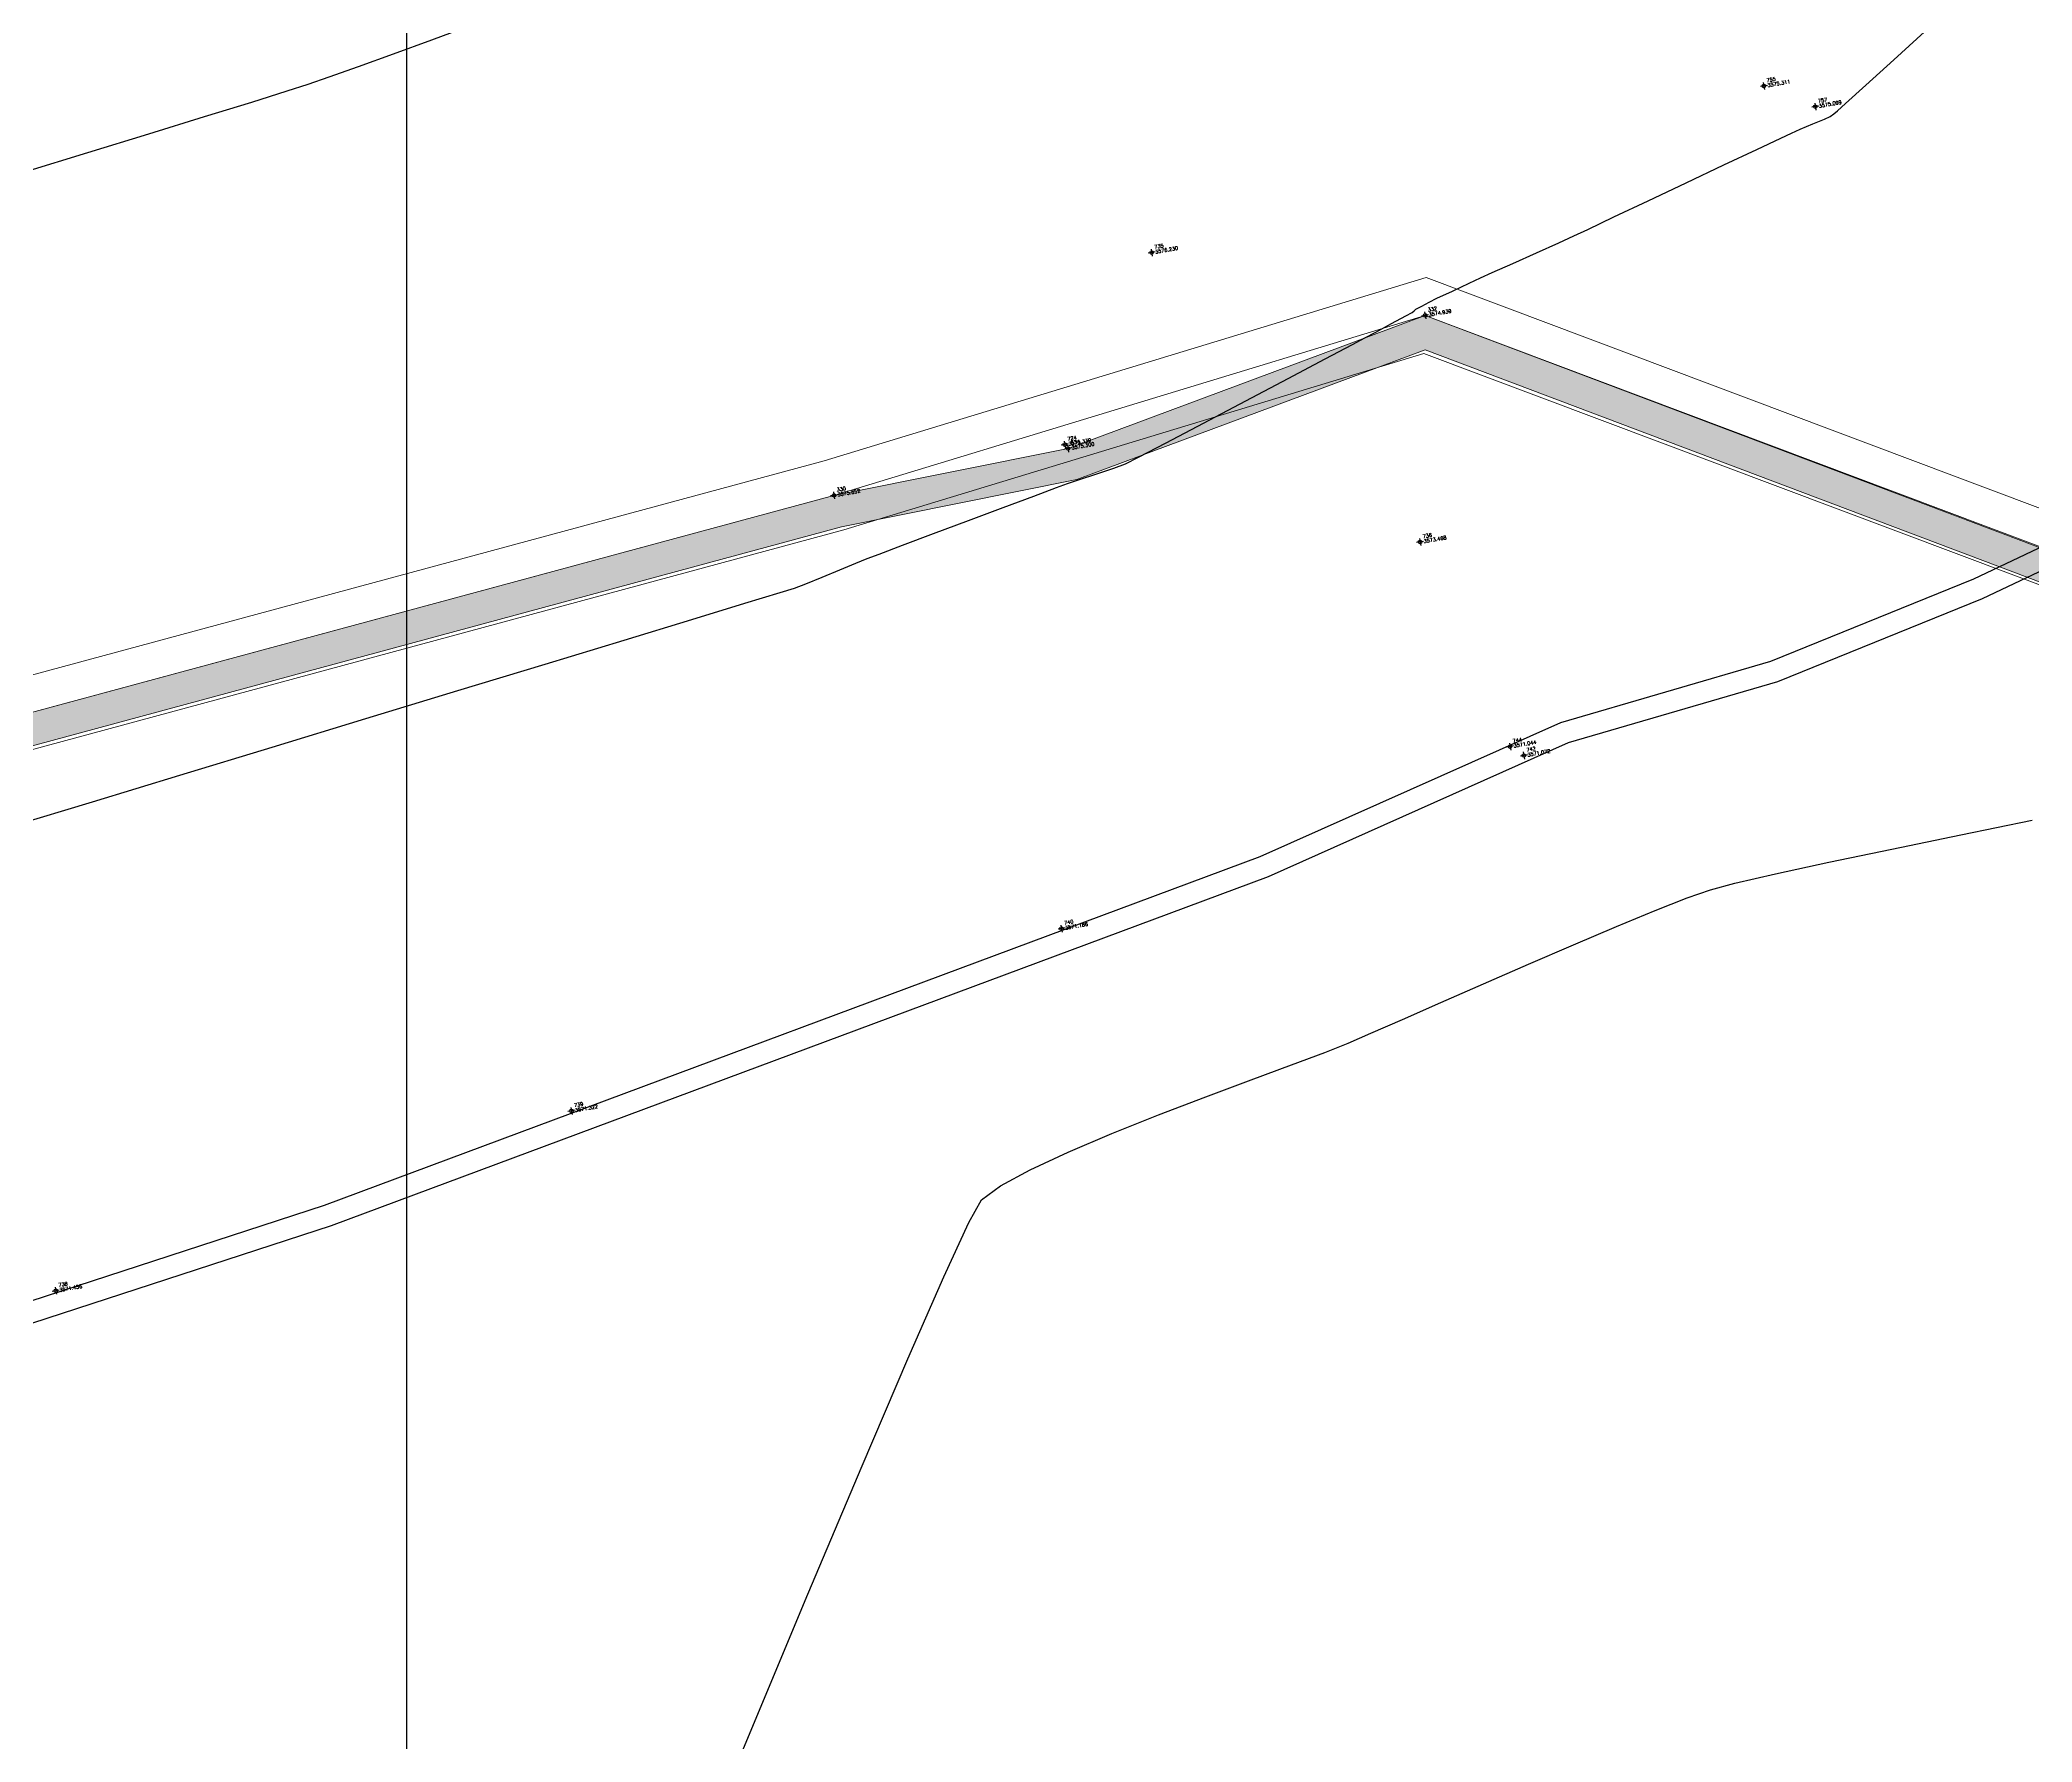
# Model space of a CAD drawing. Header units: millimetres. Extents: x 736950 to 738835, y 8500595 to 8502131.
# Drawn here: x 738089.8 to 738145.3, y 8501338.2 to 8501385.6 of the extents above; entities that cross this region are included whole.
import ezdxf

# ---------------------------------------------------------------- set-up
doc = ezdxf.new("R2010")
doc.units = ezdxf.units.MM
for name, color, linetype, lineweight in [('camino', 22, 'Continuous', 5), ('CAMINO ACTUAL', 1, 'Continuous', 13), ('CONT-MJR', 80, 'Continuous', 30), ('COTAS', 40, 'Continuous', 5), ('pista', 251, 'Continuous', 5)]:
    doc.layers.add(name, color=color, linetype=linetype, lineweight=lineweight)
doc.layers.add('CANAL', color=130, linetype='Continuous')
doc.layers.add('Cuadricula Coordenadas', color=5, linetype='Continuous')
doc.styles.add('5mm', font='arial.ttf', dxfattribs={"height": 3})
doc.styles.add('COTAS', font='arial.ttf')
doc.dimstyles.new('Copy of GenDist', dxfattribs={"dimtxt": 0.5, "dimasz": 2, "dimexe": 0.18, "dimexo": 0.0625, "dimgap": 1, "dimtad": 2, "dimzin": 1, "dimdsep": 46, "dimtxsty": 'COTAS', "dimcen": 0.09, "dimse1": 1, "dimse2": 1, "dimsd1": 1, "dimsd2": 1, "dimadec": 0, "dimazin": 0, "dimtfac": 1, "dimtofl": 0, "dimtmove": 0, "dimatfit": 3, "dimfxl": 1, "dimtolj": 1, "dimtzin": 0, "dimarcsym": 0})

# ---------------------------------------------------------------- blocks, each defined once
blk = doc.blocks.new('*D166')
at = {"layer": 'Defpoints', "color": 0, "transparency": 16777216}
for p in [(738158.5425738308, 8501412.173509907), (738042.3158710625, 8501381.498171696), (738042.519840182, 8501380.725347023)]:
    blk.add_point(p, dxfattribs=at)
at = {"layer": 'COTAS', "color": 0, "transparency": 16777216, "insert": (738100.9535262478, 8501394.84929051), "char_height": 0.5, "attachment_point": 5, "rotation": 14.78475513061474, "style": 'COTAS'}
blk.add_mtext('\\A1;120.21', dxfattribs=at)

msp = doc.modelspace()

# ---------------------------------------------------------------- hatches: boundary and pattern name
at = {"layer": 'pista'}
h = msp.add_hatch(dxfattribs=at)
h.set_pattern_fill('HONEY', color=256, scale=3, angle=9.94991650582834, style=0)
h.set_pattern_definition([(9.94991650582834, (1479841.21072825, -18.49207214638591), (0.4979252195647159, 0.4170677100899267), [0.375, -0.75]), (129.9499165058283, (1479841.21072825, -18.49207214638591), (-0.6101538418184378, 0.222682034283025), [0.3749999999999999, -0.7499999999999998]), (69.94991650582834, (1479841.21072825, -18.49207214638591), (-0.112228622253722, 0.6397497443729518), [-0.75, 0.375])])
h.paths.add_polyline_path([(737744.7999806425, 8501250.923935566), (737743.4751223363, 8501250.754223157), (737756.465848178, 8501242.026572531), (737763.5739612179, 8501242.006896213), (737770.002546867, 8501243.455222024), (737769.8468594846, 8501244.342704736), (737763.4750639071, 8501242.907173423), (737756.7405500773, 8501242.925815564)])
h.paths.add_polyline_path([(737794.2809870465, 8501256.017245878), (737809.7820272583, 8501263.709828075), (737823.391616501, 8501273.483615467), (737837.0791595323, 8501280.557800073), (737851.5530432165, 8501285.77819753), (737870.8510758049, 8501293.050216693, -0.9976846880626209), (737871.0089264096, 8501292.63424804), (737865.2748787645, 8501289.581801567, 0.7845063948290762), (737866.1540430214, 8501286.121818589), (737883.2588851704, 8501291.348365877), (737897.4188924351, 8501296.516943583), (737903.2981396064, 8501301.44146652, -0.5512150924587264), (737904.1219025984, 8501301.177325813), (737906.855912117, 8501297.98174819, 0.5618964424650519), (737910.2738656431, 8501298.536066804), (737914.22079628, 8501308.558674501), (737925.6412323939, 8501300.72656757, 0.340189525830376), (737928.7023693406, 8501300.894137181), (737936.9171069289, 8501306.117412793, -0.358727273887905), (737938.1716059428, 8501305.962964654), (737943.1732157968, 8501301.051021611, 0.3417074120720416), (737946.0555081918, 8501300.709858142), (737955.8779356404, 8501307.072689936), (737971.8320576148, 8501314.464803053), (737988.5677626224, 8501323.411181662), (738023.1375471824, 8501336.282937778), (738044.4246208373, 8501357.728329657), (738061.4456776979, 8501362.208386911), (738078.9085143938, 8501363.070318012), (738112.0997810266, 8501372.051506756), (738118.6561313582, 8501373.365123207), (738128.3493353954, 8501376.976906104), (738155.2251721952, 8501366.826195797), (738176.6167526407, 8501363.543890122), (738193.8053773039, 8501353.328603027), (738204.7313956148, 8501340.877429372), (738207.705198212, 8501335.751671141), (738214.35685511, 8501331.742925933), (738229.9282901662, 8501313.374534177), (738233.5603594936, 8501308.186787868), (738234.53883727, 8501308.358438132), (738230.6417003467, 8501313.924784988), (738214.9478837823, 8501332.43754055), (738208.3676942562, 8501336.403214611), (738205.4657963786, 8501341.405035153), (738194.387784551, 8501354.029418997), (738176.9261677533, 8501364.406946706), (738155.4549153853, 8501367.70147717), (738128.3514754312, 8501377.93815071), (738118.4090486554, 8501374.233504975), (738111.8936108743, 8501372.928085677), (738078.7671659255, 8501363.964436961), (738061.3074614278, 8501363.102660457), (738043.958527311, 8501358.536303693), (738022.6381405202, 8501337.057350922), (737988.196920163, 8501324.233464561), (737971.4304040315, 8501315.270615296), (737955.4419368334, 8501307.862588815), (737945.5806043665, 8501301.47455489, -0.3391433520832071), (737943.8038299843, 8501301.693147572), (737938.8116631231, 8501306.59581691, 0.3560082385246841), (737936.4342009705, 8501306.876887502), (737928.158540546, 8501301.61487459, -0.3502196171718997), (737926.1502499409, 8501301.468794718), (737914.5128481541, 8501309.44969617, 0.4302069892023044), (737913.4330382891, 8501309.014522241), (737909.4507249827, 8501298.90206584, -0.5704007069138802), (737907.5397775185, 8501298.566836312), (737904.9064502402, 8501301.644734057, 0.4931454261128044), (737902.7202336333, 8501302.131411942), (737896.9620044216, 8501297.308254998), (737882.9728831241, 8501292.20205278), (737866.0373022418, 8501287.027224885, -0.7384715771871906), (737865.6977918843, 8501288.787355538), (737871.5108758068, 8501291.881875956, 0.9119586051647783), (737870.5337161538, 8501293.892406015), (737851.2416702455, 8501286.62264278), (737836.7183275839, 8501281.384406622), (737822.9200107896, 8501274.252970394), (737809.3164408724, 8501264.483505804), (737793.8201376351, 8501256.79327439), (737778.9884914039, 8501246.402265295), (737769.846859484, 8501244.34270474), (737770.0025468671, 8501243.455222024), (737779.3594973255, 8501245.563292695)])
h.paths.add_polyline_path([(738260.5182952256, 8501271.251537092), (738234.538837269, 8501308.358438132), (738233.56035949, 8501308.186787868), (738259.6897886079, 8501270.86568047), (738269.3749442189, 8501234.589470252), (738274.5057655985, 8501215.583008338), (738279.7983711922, 8501189.602392923), (738280.7089290785, 8501189.641305126), (738275.382018582, 8501215.790318219), (738270.2441657205, 8501234.822827347)])

# ---------------------------------------------------------------- linework, layer by layer
at = {"linetype": 'Continuous', "extrusion": (-0.172787269436437, 0.9849591664230046, 0)}
for points, elevation in [([(-2195966.660162654, 0), (-2195966.460162655, 0)], 8245975.608062786), ([(-2195967.972162655, 0), (-2195967.772162654, 0)], 8245974.794062788), ([(-2195949.070162655, 0), (-2195948.870162655, 0)], 8245973.985062787), ([(-2195956.266162654, 0), (-2195956.066162654, 0)], 8245970.945062785), ([(-2195945.763162655, 0), (-2195945.563162655, 0)], 8245969.136062789), ([(-2195945.833162655, 0), (-2195945.633162654, 0)], 8245969.014062786), ([(-2195939.190162654, 0), (-2195938.990162655, 0)], 8245968.854062788), ([(-2195955.038162654, 0), (-2195954.838162655, 0)], 8245964.755062786), ([(-2195956.521162654, 0), (-2195956.321162655, 0)], 8245958.711062787), ([(-2195956.857162654, 0), (-2195956.657162654, 0)], 8245958.399062788), ([(-2195943.347162655, 0), (-2195943.147162654, 0)], 8245955.876062789), ([(-2195929.029162654, 0), (-2195928.829162654, 0)], 8245953.233062787), ([(-2195914.022162655, 0), (-2195913.822162655, 0)], 8245950.782062788)]:
    msp.add_lwpolyline(points, dxfattribs=dict(at, elevation=elevation))
at = {"linetype": 'Continuous', "extrusion": (0.9849591664230046, 0.172787269436437, 0)}
for points, elevation in [([(8245975.708062788, 0), (8245975.508062787, 0)], 2195966.560162655), ([(8245974.894062786, 0), (8245974.694062787, 0)], 2195967.872162655), ([(8245974.085062786, 0), (8245973.885062789, 0)], 2195948.970162654), ([(8245971.045062785, 0), (8245970.845062788, 0)], 2195956.166162655), ([(8245969.236062787, 0), (8245969.036062788, 0)], 2195945.663162653), ([(8245969.114062787, 0), (8245968.914062788, 0)], 2195945.733162654), ([(8245968.954062787, 0), (8245968.754062789, 0)], 2195939.090162654), ([(8245964.855062786, 0), (8245964.655062788, 0)], 2195954.938162655), ([(8245958.81106279, 0), (8245958.61106279, 0)], 2195956.421162654), ([(8245958.499062789, 0), (8245958.299062788, 0)], 2195956.757162655), ([(8245955.976062787, 0), (8245955.776062788, 0)], 2195943.247162655), ([(8245953.333062786, 0), (8245953.133062788, 0)], 2195928.929162654), ([(8245950.882062787, 0), (8245950.682062787, 0)], 2195913.922162654)]:
    msp.add_lwpolyline(points, dxfattribs=dict(at, elevation=elevation))
at = {"linetype": 'Continuous'}
for centre in [(738137.7834339688, 8501384.326966181), (738139.2163492324, 8501383.751906319), (738120.7384359697, 8501379.689049385), (738128.3514754305, 8501377.93815071), (738118.3190214757, 8501374.341574889), (738118.4090486645, 8501374.233504977), (738111.8936108851, 8501372.92808568), (738128.2114987719, 8501371.629070703), (738130.7165194722, 8501365.932221022), (738131.10137538, 8501365.682970285), (738118.2305193223, 8501360.863562299), (738104.5845507309, 8501355.786347097), (738090.2267701176, 8501350.779193629)]:
    msp.add_circle(centre, 0.05, dxfattribs=at)
at = {"layer": 'camino'}
for p, q in [((738111.6173342471, 8501373.889290811), (738128.3853597563, 8501378.993774325)), ((738128.3853597563, 8501378.993774325), (738150.9221491993, 8501370.51908273)), ((738111.8936108851, 8501372.92808568), (738128.3514754305, 8501377.93815071)), ((738128.3514754305, 8501377.93815071), (738150.5548282552, 8501369.58884399)), ((738112.169887523, 8501371.966880547), (738128.3175911048, 8501376.882527094)), ((738128.3175911048, 8501376.882527094), (738150.1875073112, 8501368.658605248)), ((738078.6101120801, 8501364.957902461), (738111.6173342471, 8501373.889290811)), ((738078.7671659256, 8501363.964436961), (738111.8936108851, 8501372.92808568)), ((738078.924219771, 8501362.970971461), (738112.169887523, 8501371.966880547))]:
    msp.add_line(p, q, dxfattribs=at)
at = {"layer": 'CAMINO ACTUAL'}
for points in [[(737971.4304040375, 8501315.270615296), (737988.1969201654, 8501324.23346456), (738022.638140521, 8501337.057350922), (738043.9585273108, 8501358.536303693), (738061.3074614247, 8501363.102660459), (738078.7671659256, 8501363.964436961), (738111.8936108851, 8501372.92808568), (738118.4090486645, 8501374.233504977), (738128.3514754305, 8501377.93815071), (738155.454915393, 8501367.70147717), (738176.9261677564, 8501364.406946704), (738194.3877845515, 8501354.029418996), (738205.4657963796, 8501341.405035151), (738208.3676942562, 8501336.40321461), (738214.9478837845, 8501332.437540548), (738230.6417003514, 8501313.924784983), (738260.5182952263, 8501271.25153709), (738270.2441656903, 8501234.822827455), (738275.3820185816, 8501215.79031822), (738280.7089290787, 8501189.641305126)], [(737971.8320576347, 8501314.464803059), (737988.5677626258, 8501323.411181664), (738023.1375471818, 8501336.282937778), (738044.4246208366, 8501357.728329655), (738061.4456777014, 8501362.208386911), (738078.9085143864, 8501363.070318013), (738112.0997810143, 8501372.051506754), (738118.6561313678, 8501373.365123209), (738128.349335396, 8501376.976906104), (738155.2251721928, 8501366.826195799), (738176.6167526424, 8501363.54389012), (738193.8053773035, 8501353.328603027), (738204.7313956139, 8501340.877429372), (738207.7051982115, 8501335.751671143), (738214.356855111, 8501331.742925936), (738229.9282901693, 8501313.374534167), (738259.6897886079, 8501270.86568047), (738269.3749442361, 8501234.589470183), (738274.5057655985, 8501215.583008338), (738279.7983711922, 8501189.602392923)]]:
    msp.add_lwpolyline(points, dxfattribs=at)
at = {"layer": 'CANAL'}
for points in [[(738080.0248225427, 8501348.077104645), (738086.059238925, 8501349.369743776), (738097.7089563392, 8501353.1629667), (738123.7599473448, 8501362.87039997), (738132.1319045428, 8501366.606734447), (738137.9766328163, 8501368.313012784), (738143.6323935575, 8501370.60172867), (738156.3902825043, 8501376.652236473), (738174.1355983466, 8501385.213096116)], [(738080.1504981567, 8501347.490414234), (738086.2153788689, 8501348.789579162), (738097.9066786261, 8501352.596341565), (738123.9871904387, 8501362.314775232), (738132.3391927786, 8501366.042204024), (738138.1737368816, 8501367.745509248), (738143.8736869927, 8501370.052107241), (738156.6491904286, 8501376.110968823), (738174.396303432, 8501384.672695471)]]:
    msp.add_lwpolyline(points, dxfattribs=at)
at = {"layer": 'CONT-MJR', "extrusion": (0.3484715282809894, -0.9373193660527407, 0), "elevation": -7711306.295783504}
msp.add_lwpolyline([(3654326.911635668, 3580), (3654328.061224164, 3580)], dxfattribs=at)
at = {"layer": 'CONT-MJR', "extrusion": (0.6725477189915179, -0.740053758641429, 0), "elevation": -5795046.650384322}
msp.add_lwpolyline([(6263851.442550826, 3575), (6263852.599757841, 3575)], dxfattribs=at)
at = {"layer": 'CONT-MJR', "extrusion": (0.3433579857965993, -0.9392046068827081, 0), "elevation": -7731107.764308881}
msp.add_lwpolyline([(3612245.083152053, 3580.000000000002), (3612246.212696177, 3580.000000000002)], dxfattribs=at)
at = {"layer": 'CONT-MJR', "extrusion": (0.3348747375299648, -0.9422626545524541, 0), "elevation": -7763366.88337763}
msp.add_lwpolyline([(3542380.961864065, 3580.000000000013), (3542381.829869024, 3580.000000000013)], dxfattribs=at)
at = {"layer": 'CONT-MJR', "extrusion": (0.3390945717818621, -0.9407522901317198, 0), "elevation": -7747412.040135364}
msp.add_lwpolyline([(3577141.466992362, 3580.000000000009), (3577142.502679889, 3580.000000000009)], dxfattribs=at)
at = {"layer": 'CONT-MJR', "extrusion": (0.6721579864549903, -0.740407753366193, 0), "elevation": -5798343.773566101}
msp.add_lwpolyline([(6260798.429017723, 3575), (6260799.474350216, 3575)], dxfattribs=at)
at = {"layer": 'CONT-MJR', "extrusion": (0.2990392508665268, -0.9542408115571176, 0), "elevation": -7891647.871887155}
msp.add_lwpolyline([(3246568.49169047, 3580), (3246569.52758197, 3580)], dxfattribs=at)
at = {"layer": 'CONT-MJR', "extrusion": (0.3087706302442212, -0.9511365295784757, 0), "elevation": -7858074.479412085}
msp.add_lwpolyline([(3327008.462161988, 3580.000000000013), (3327009.068294261, 3580.000000000013)], dxfattribs=at)
at = {"layer": 'CONT-MJR', "extrusion": (0.3292435438078581, -0.9442450364502019, 0), "elevation": -7784376.246209365}
msp.add_lwpolyline([(3495970.583679311, 3580.000000000003), (3495971.210172182, 3580.000000000003)], dxfattribs=at)
at = {"layer": 'CONT-MJR', "extrusion": (-0.6717762301575636, 0.7407541404509949, 0), "elevation": 5801570.333140066}
msp.add_lwpolyline([(-6257807.893886085, 3575), (-6257808.654383136, 3575)], dxfattribs=at)
at = {"layer": 'CONT-MJR', "extrusion": (0.2954984088229316, -0.9553432317147151, 0), "elevation": -7903633.449075458}
msp.add_lwpolyline([(3217278.751545771, 3580.000000000004), (3217280.125782337, 3580.000000000004)], dxfattribs=at)
at = {"layer": 'CONT-MJR'}
for points, elevation in [([(738139.7321799971, 8501383.554423472), (738139.8356496717, 8501383.638353469)], 3575), ([(738139.8356496717, 8501383.638353469), (738140.0601522436, 8501383.841396198)], 3575), ([(738138.7922865555, 8501383.120939035), (738139.146330713, 8501383.270073695)], 3575), ([(738139.146330713, 8501383.270073695), (738139.470839591, 8501383.406807063)], 3575), ([(738139.470839591, 8501383.406807063), (738139.626153962, 8501383.474479306)], 3575), ([(738139.626153962, 8501383.474479306), (738139.7321799971, 8501383.554423472)], 3575), ([(738089.3628159988, 8501381.940259483), (738091.1232301202, 8501382.47745844)], 3580), ([(738138.2525566407, 8501382.877352176), (738138.5483663476, 8501383.016062906)], 3575), ([(738134.5611350107, 8501381.130643222), (738135.6220226671, 8501381.63285085)], 3575), ([(738133.6067218314, 8501380.679123264), (738134.5611350107, 8501381.130643222)], 3575), ([(738132.8778807148, 8501380.334915737), (738133.6067218314, 8501380.679123264)], 3575), ([(738131.4552985926, 8501379.685583046), (738132.0720123308, 8501379.963042995)], 3575), ([(738130.22204369, 8501379.132179031), (738130.7898737924, 8501379.38703768)], 3575), ([(738130.7898737924, 8501379.38703768), (738131.4552985926, 8501379.685583046)], 3575), ([(738128.6821773027, 8501378.414300647), (738129.1114723997, 8501378.617055895)], 3575), ([(738129.8981140463, 8501378.985779226), (738130.22204369, 8501379.132179031)], 3575), ([(738127.9917577826, 8501378.020881025), (738128.0425362043, 8501378.06526792)], 3575), ([(738128.0933096117, 8501378.109664124), (738128.2574517473, 8501378.199732222)], 3575), ([(738128.2574517473, 8501378.199732222), (738128.465998609, 8501378.311115935)], 3575), ([(738126.9757704799, 8501377.4748283), (738127.4167521886, 8501377.711309524)], 3575), ([(738127.4167521886, 8501377.711309524), (738127.8151604746, 8501377.925395703)], 3575), ([(738124.5350964451, 8501376.179688666), (738125.5712178729, 8501376.72856445)], 3575), ([(738123.3589658468, 8501375.557510018), (738124.5350964451, 8501376.179688666)], 3575), ([(738120.3704698165, 8501373.986780826), (738121.1386574539, 8501374.387493702)], 3575), ([(738120.0142533228, 8501373.807014663), (738120.3704698165, 8501373.986780826)], 3575), ([(738117.4548710458, 8501372.908500036), (738118.0891665332, 8501373.145164302)], 3575), ([(738118.0891665332, 8501373.145164302), (738118.3960299963, 8501373.25854565)], 3575), ([(738116.60110287, 8501372.589038381), (738117.4548710458, 8501372.908500036)], 3575), ([(738114.6669857964, 8501371.863664992), (738115.6358213415, 8501372.227264859)], 3575), ([(738111.5598533477, 8501370.650793618), (738112.0547627552, 8501370.854542525)], 3575), ([(738112.5043164784, 8501371.039792826), (738112.8187484214, 8501371.166762546)], 3575), ([(738112.8187484214, 8501371.166762546), (738113.1504900004, 8501371.292928312)], 3575), ([(738107.9373015785, 8501369.472199988), (738109.4152179047, 8501369.92281859)], 3575), ([(738098.8608299508, 8501366.712636327), (738101.4250754364, 8501367.491804587)], 3575), ([(738093.6808639293, 8501365.138603266), (738096.2494938867, 8501365.919188213)], 3575), ([(738091.2447367638, 8501364.398024505), (738093.6808639293, 8501365.138603266)], 3575), ([(738089.0309090742, 8501363.724594956), (738091.2447367638, 8501364.398024505)], 3575), ([(738143.2667283161, 8501363.477544906), (738145.2527006038, 8501363.885342555)], 3570), ([(738139.5960167283, 8501362.709356513), (738141.3489519722, 8501363.079546824)], 3570), ([(738141.3489519722, 8501363.079546824), (738143.2667283161, 8501363.477544906)], 3570), ([(738138.1045677414, 8501362.384982165), (738139.5960167283, 8501362.709356513)], 3570), ([(738136.2927091668, 8501361.945714148), (738136.971250169, 8501362.124431977)], 3570), ([(738136.971250169, 8501362.124431977), (738138.1045677414, 8501362.384982165)], 3570), ([(738135.6470295688, 8501361.71670429), (738136.2927091668, 8501361.945714148)], 3570), ([(738132.4873331265, 8501360.413955899), (738133.6827421538, 8501360.921513285)], 3570), ([(738127.7212474348, 8501358.334590979), (738128.7872375051, 8501358.803178756)], 3570), ([(738126.2099263697, 8501357.675793609), (738126.8416105914, 8501357.949025303)], 3570), ([(738122.2485984847, 8501356.17812384), (738123.5076532786, 8501356.64957844)], 3570), ([(738118.4105634749, 8501354.639794854), (738119.6276235353, 8501355.154361801)], 3570), ([(738113.95264179, 8501348.879963083), (738114.9563138937, 8501351.168813253)], 3570), ([(738107.600616608, 8501333.773526348), (738109.4648795468, 8501338.257245362)], 3570)]:
    msp.add_lwpolyline(points, dxfattribs=dict(at, elevation=elevation))
at = {"layer": 'CONT-MJR', "extrusion": (0.2936793783143096, -0.9559039819735667, 0), "elevation": -7909743.218239121}
msp.add_lwpolyline([(3202226.741119221, 3580.000000000006), (3202228.362252247, 3580.000000000006)], dxfattribs=at)
at = {"layer": 'CONT-MJR', "extrusion": (0.3949973638381722, -0.9186822533177043, 0), "elevation": -7518506.924761488}
msp.add_lwpolyline([(4036138.665197312, 3575), (4036138.930708274, 3575)], dxfattribs=at)
at = {"layer": 'CONT-MJR', "extrusion": (0.2925846718440045, -0.9562396194479375, 0), "elevation": -7913404.595944966}
msp.add_lwpolyline([(3193166.17718302, 3580), (3193167.953756227, 3580)], dxfattribs=at)
at = {"layer": 'CONT-MJR', "extrusion": (-0.4277289553065504, 0.9039070421190262, 0), "elevation": 7368736.747402259}
msp.add_lwpolyline([(-4303494.231069773, 3575), (-4303495.245049983, 3575)], dxfattribs=at)
at = {"layer": 'CONT-MJR', "extrusion": (0.4271747431761116, -0.9041690875010178, 0), "elevation": -7371373.580247949}
msp.add_lwpolyline([(4298977.101254066, 3575), (4298977.837538443, 3575)], dxfattribs=at)
at = {"layer": 'CONT-MJR', "extrusion": (0.4278920981562901, -0.9038298248760148, 0), "elevation": -7367959.87239258}
msp.add_lwpolyline([(4304823.014095396, 3575.000000000006), (4304824.173898402, 3575.000000000006)], dxfattribs=at)
at = {"layer": 'CONT-MJR', "extrusion": (0.4248008415236084, -0.9052868302592468, 0), "elevation": -7382628.1885442}
msp.add_lwpolyline([(4279615.069346872, 3575.000000000012), (4279615.493711231, 3575.000000000012)], dxfattribs=at)
at = {"layer": 'CONT-MJR', "extrusion": (0.4136633521498241, -0.9104299155279173, 0), "elevation": -7434572.454386047}
msp.add_lwpolyline([(4188726.853382346, 3575.000000000002), (4188727.316566725, 3575.000000000002)], dxfattribs=at)
at = {"layer": 'CONT-MJR', "extrusion": (0.4255129730696949, -0.9049523245726203, 0), "elevation": -7379258.828844787}
msp.add_lwpolyline([(4285418.545796257, 3575), (4285419.059179171, 3575)], dxfattribs=at)
at = {"layer": 'CONT-MJR', "extrusion": (0.4228394882273024, -0.9062045945567001, 0), "elevation": -7391878.228617107}
msp.add_lwpolyline([(4263615.089235471, 3575.000000000013), (4263615.444623852, 3575.000000000013)], dxfattribs=at)
at = {"layer": 'CONT-MJR', "extrusion": (0.6582482155794154, -0.7528009608698142, 0), "elevation": -5913974.109382669}
msp.add_lwpolyline([(6151680.441094802, 3575), (6151680.508540792, 3575)], dxfattribs=at)
at = {"layer": 'CONT-MJR', "extrusion": (0.4307585472921276, -0.9024672148808375, 0), "elevation": -7354260.061352631}
msp.add_lwpolyline([(4328178.112211133, 3575.000000000006), (4328178.351753012, 3575.000000000006)], dxfattribs=at)
at = {"layer": 'CONT-MJR', "extrusion": (0.4756223382018142, -0.8796495844388487, 0), "elevation": -7127163.481893511}
msp.add_lwpolyline([(4692739.07268266, 3575.000000000003), (4692739.27344136, 3575.000000000003)], dxfattribs=at)
at = {"layer": 'CONT-MJR', "extrusion": (0.4684832415340804, -0.8834723834969151, 0), "elevation": -7164932.101126703}
msp.add_lwpolyline([(4634866.085024147, 3575.000000000006), (4634866.94313493, 3575.000000000006)], dxfattribs=at)
at = {"layer": 'CONT-MJR', "extrusion": (0.4688184366810283, -0.8832945564351435, 0), "elevation": -7163172.909847134}
msp.add_lwpolyline([(4637585.304655112, 3575.000000000004), (4637585.691975344, 3575.000000000004)], dxfattribs=at)
at = {"layer": 'CONT-MJR', "extrusion": (0.4714177626384211, -0.8819100254952232, 0), "elevation": -7149483.858109558}
msp.add_lwpolyline([(4658661.583482217, 3575), (4658661.928548682, 3575)], dxfattribs=at)
at = {"layer": 'CONT-MJR', "extrusion": (0.4668293810762312, -0.8843474028706043, 0), "elevation": -7173591.724287686}
msp.add_lwpolyline([(4621448.033089259, 3575.000000000002), (4621449.365308573, 3575.000000000002)], dxfattribs=at)
at = {"layer": 'CONT-MJR', "extrusion": (0.4654737370586494, -0.8850616928263563, 0), "elevation": -7180664.801932935}
msp.add_lwpolyline([(4610449.250772464, 3575), (4610450.428276484, 3575)], dxfattribs=at)
at = {"layer": 'CONT-MJR', "extrusion": (0.3167360225656863, -0.9485137278971081, 0), "elevation": -7829880.553488439}
msp.add_lwpolyline([(3392807.438729594, 3575), (3392807.940841009, 3575)], dxfattribs=at)
at = {"layer": 'CONT-MJR', "extrusion": (-0.3461414858795073, 0.9381823233002885, 0), "elevation": 7720344.671018197}
msp.add_lwpolyline([(-3635168.959761191, 3575.000000000013), (-3635169.311423807, 3575.000000000013)], dxfattribs=at)
at = {"layer": 'CONT-MJR', "extrusion": (0.3174919284891988, -0.9482609742809253, 0), "elevation": -7827173.855865393}
msp.add_lwpolyline([(3399046.260016244, 3575.000000000013), (3399046.612573529, 3575.000000000013)], dxfattribs=at)
at = {"layer": 'CONT-MJR', "extrusion": (0.3100091409632316, -0.9507335759923699, 0), "elevation": -7853717.551838984}
msp.add_lwpolyline([(3337257.715599216, 3575.00000000001), (3337258.218078358, 3575.00000000001)], dxfattribs=at)
at = {"layer": 'CONT-MJR', "extrusion": (0.3509473434664904, -0.9363951954777497, 0), "elevation": -7701604.387016213}
msp.add_lwpolyline([(3674701.934068511, 3575.000000000003), (3674702.964916954, 3575.000000000003)], dxfattribs=at)
at = {"layer": 'CONT-MJR', "extrusion": (0.3527224793179918, -0.9357279800154366, 0), "elevation": -7694621.886834989}
msp.add_lwpolyline([(3689297.887375316, 3575.000000000007), (3689298.584229086, 3575.000000000007)], dxfattribs=at)
at = {"layer": 'CONT-MJR', "extrusion": (0.3518632141025118, -0.9360514294425548, 0), "elevation": -7698005.886104514}
msp.add_lwpolyline([(3682232.393868573, 3575.000000000013), (3682233.317354398, 3575.000000000013)], dxfattribs=at)
at = {"layer": 'CONT-MJR', "extrusion": (0.3809958821689027, -0.9245767343873301, 0), "elevation": -7578952.049064718}
msp.add_lwpolyline([(3921428.5215759, 3575), (3921429.007802413, 3575)], dxfattribs=at)
at = {"layer": 'CONT-MJR', "extrusion": (0.2977137514064785, -0.954655184987481, 0), "elevation": -7896131.548046377}
msp.add_lwpolyline([(3235615.738963033, 3575.000000000003), (3235616.153742783, 3575.000000000003)], dxfattribs=at)
at = {"layer": 'CONT-MJR', "extrusion": (-0.3583046459191511, 0.9336047240201562, 0), "elevation": 7672450.990190338}
msp.add_lwpolyline([(-3735184.215208373, 3575.000000000013), (-3735184.554026803, 3575.000000000013)], dxfattribs=at)
at = {"layer": 'CONT-MJR', "extrusion": (0.3754061463041821, -0.9268604130704057, 0), "elevation": -7602492.296832081}
msp.add_lwpolyline([(3875592.693527251, 3575), (3875593.179575622, 3575)], dxfattribs=at)
at = {"layer": 'CONT-MJR', "extrusion": (0.292767388567291, -0.9561836937490039, 0), "elevation": -7912776.92875709}
msp.add_lwpolyline([(3194692.058582083, 3575.000000000003), (3194693.0854165, 3575.000000000003)], dxfattribs=at)
at = {"layer": 'CONT-MJR', "extrusion": (0.2911710533993013, -0.9566710080598979, 0), "elevation": -7918098.03723272}
msp.add_lwpolyline([(3181477.199460989, 3575), (3181479.168992446, 3575)], dxfattribs=at)
at = {"layer": 'CONT-MJR', "extrusion": (0.2909264685397785, -0.956745415407345, 0), "elevation": -7918911.131107456}
msp.add_lwpolyline([(3179450.513689643, 3575), (3179452.813856688, 3575)], dxfattribs=at)
at = {"layer": 'CONT-MJR', "extrusion": (0.2907951353625001, -0.9567853412597339, 0), "elevation": -7919347.493004601}
msp.add_lwpolyline([(3178360.934420773, 3575.000000000013), (3178363.471414306, 3575.000000000013)], dxfattribs=at)
at = {"layer": 'CONT-MJR', "extrusion": (0.2907235129155323, -0.9568071064943301, 0), "elevation": -7919585.391865348}
msp.add_lwpolyline([(3177762.701399343, 3575.000000000003), (3177765.430618271, 3575.000000000003)], dxfattribs=at)
at = {"layer": 'CONT-MJR', "extrusion": (0.3668492895245072, -0.9302803871819316, 0), "elevation": -7637865.531703819}
msp.add_lwpolyline([(3805390.664013194, 3570.00000000001), (3805391.62127527, 3570.00000000001)], dxfattribs=at)
at = {"layer": 'CONT-MJR', "extrusion": (0.3821338560790246, -0.9241069830047686, 0), "elevation": -7574101.122126212}
msp.add_lwpolyline([(3930772.321470453, 3570.000000000004), (3930773.483419555, 3570.000000000004)], dxfattribs=at)
at = {"layer": 'CONT-MJR', "extrusion": (0.3962234774648729, -0.918154102482608, 0), "elevation": -7513093.519795925}
msp.add_lwpolyline([(4046156.590453681, 3570), (4046157.95782042, 3570)], dxfattribs=at)
at = {"layer": 'CONT-MJR', "extrusion": (0.3996623745460501, -0.9166624167992341, 0), "elevation": -7497873.805646557}
msp.add_lwpolyline([(4074289.46441765, 3570.000000000002), (4074290.832313088, 3570.000000000002)], dxfattribs=at)
at = {"layer": 'CONT-MJR', "extrusion": (0.4016885225480825, -0.9157763541679479, 0), "elevation": -7488845.508252993}
msp.add_lwpolyline([(4090859.146982783, 3570.000000000013), (4090860.447239004, 3570.000000000013)], dxfattribs=at)
at = {"layer": 'CONT-MJR', "extrusion": (0.4014519487617667, -0.9158800864935212, 0), "elevation": -7489901.994667739}
msp.add_lwpolyline([(4088922.391295042, 3570), (4088923.351723002, 3570)], dxfattribs=at)
at = {"layer": 'CONT-MJR', "extrusion": (0.3699571464498361, -0.9290488199178205, 0), "elevation": -7625101.250051169}
msp.add_lwpolyline([(3830892.612211807, 3570.000000000001), (3830893.310968522, 3570.000000000001)], dxfattribs=at)
at = {"layer": 'CONT-MJR', "extrusion": (0.3484057226820627, -0.9373438282734834, 0), "elevation": -7711527.733321535}
msp.add_lwpolyline([(3653796.821676713, 3570.000000000009), (3653798.025283021, 3570.000000000009)], dxfattribs=at)
at = {"layer": 'CONT-MJR', "extrusion": (0.3524748828577011, -0.9358212740445955, 0), "elevation": -7695580.408792112}
msp.add_lwpolyline([(3687267.574121003, 3570), (3687268.562451865, 3570)], dxfattribs=at)
at = {"layer": 'CONT-MJR', "extrusion": (0.3577253314529646, -0.933826850779558, 0), "elevation": -7674749.641140031}
msp.add_lwpolyline([(3730427.420671341, 3570.00000000001), (3730428.831518111, 3570.00000000001)], dxfattribs=at)
at = {"layer": 'CONT-MJR', "extrusion": (0.3699592680761119, -0.9290479750608079, 0), "elevation": -7625092.594244383}
msp.add_lwpolyline([(3830903.675959057, 3570), (3830905.0789957, 3570)], dxfattribs=at)
at = {"layer": 'CONT-MJR', "extrusion": (0.4210332413070599, -0.9070452081977343, 0), "elevation": -7400340.602347543}
msp.add_lwpolyline([(4248858.500230601, 3570), (4248859.666877767, 3570)], dxfattribs=at)
at = {"layer": 'CONT-MJR', "extrusion": (0.5955202913801235, -0.8033402657370864, 0), "elevation": -6389916.371886504}
msp.add_lwpolyline([(5655686.706759633, 3570.000000000006), (5655687.358033973, 3570.000000000006)], dxfattribs=at)
at = {"layer": 'CONT-MJR', "extrusion": (0.4771423233032186, -0.8788260370020946, 0), "elevation": -7119024.347187055}
msp.add_lwpolyline([(4705031.676374392, 3570.000000000003), (4705032.617303882, 3570.000000000003)], dxfattribs=at)
at = {"layer": 'CONT-MJR', "extrusion": (0.8755064054329705, -0.4832065128346668, 0), "elevation": -3461684.000241529}
msp.add_lwpolyline([(7799651.013798065, 3570), (7799651.738840175, 3570)], dxfattribs=at)
at = {"layer": 'CONT-MJR', "extrusion": (0.9080734842458589, -0.4188108728406965, 0), "elevation": -2890195.683182017}
msp.add_lwpolyline([(8028982.145772453, 3570), (8028983.806652341, 3570)], dxfattribs=at)
at = {"layer": 'CONT-MJR', "extrusion": (0.9192749351972465, -0.3936160483492745, 0), "elevation": -2667737.695786639}
msp.add_lwpolyline([(8105607.199863212, 3570.000000000003), (8105610.437987576, 3570.000000000003)], dxfattribs=at)
at = {"layer": 'CONT-MJR', "extrusion": (0.9212305842310116, -0.3890169799345389, 0), "elevation": -2627195.935014654}
msp.add_lwpolyline([(8118834.340822438, 3570.000000000006), (8118838.218060375, 3570.000000000006)], dxfattribs=at)
at = {"layer": 'CONT-MJR', "extrusion": (0.9224885328286346, -0.3860244898962671, 0), "elevation": -2600827.246865102}
msp.add_lwpolyline([(8127315.385673956, 3570.00000000001), (8127319.802163528, 3570.00000000001)], dxfattribs=at)
at = {"layer": 'Cuadricula Coordenadas', "color": 8}
msp.add_line((738100, 8500595.507225098), (738100, 8502130.641312934), dxfattribs=at)

# ---------------------------------------------------------------- texts
at = {"color": 2, "char_height": 0.1, "attachment_point": 1, "rotation": 9.94991650582834, "style": '5mm'}
for s, insert, width in [('\\Ftxt.shx;\\W1.0000000000;\\T1.0000000000;\\o\\l755', (738137.8491003043, 8501384.53138715), 0.4), ('\\Ftxt.shx;\\W1.0000000000;\\T1.0000000000;\\o\\l757', (738139.2820155679, 8501383.956327287), 0.4), ('\\Ftxt.shx;\\W1.0000000000;\\T1.0000000000;\\o\\l735', (738120.8041023052, 8501379.893470354), 0.4), ('\\Ftxt.shx;\\W1.0000000000;\\T1.0000000000;\\o\\l332', (738128.417141766, 8501378.142571678), 0.4), ('\\Ftxt.shx;\\W1.0000000000;\\T1.0000000000;\\o\\l724', (738118.3846878113, 8501374.545995856), 0.4), ('\\Ftxt.shx;\\W1.0000000000;\\T1.0000000000;\\o\\l834', (738118.474715, 8501374.437925946), 0.4), ('\\Ftxt.shx;\\W1.0000000000;\\T1.0000000000;\\o\\l330', (738111.9592772207, 8501373.132506648), 0.3833333333333333), ('\\Ftxt.shx;\\W1.0000000000;\\T1.0000000000;\\o\\l736', (738128.2771651074, 8501371.833491672), 0.4), ('\\Ftxt.shx;\\W1.0000000000;\\T1.0000000000;\\o\\l744', (738130.7821858077, 8501366.13664199), 0.4), ('\\Ftxt.shx;\\W1.0000000000;\\T1.0000000000;\\o\\l742', (738131.1670417155, 8501365.887391254), 0.4), ('\\Ftxt.shx;\\W1.0000000000;\\T1.0000000000;\\o\\l740', (738118.2961856578, 8501361.067983266), 0.3833333333333333), ('\\Ftxt.shx;\\W1.0000000000;\\T1.0000000000;\\o\\l739', (738104.6502170664, 8501355.990768066), 0.4), ('\\Ftxt.shx;\\W1.0000000000;\\T1.0000000000;\\o\\l738', (738090.2924364532, 8501350.983614596), 0.4)]:
    msp.add_mtext(s, dxfattribs=dict(at, insert=insert, width=width))
at = {"color": 1, "char_height": 0.1, "attachment_point": 1, "rotation": 9.94991650582834, "style": '5mm'}
for s, insert, width in [('\\Ftxt.shx;\\W1.0000000000;\\T1.0000000000;\\o\\l3575.311', (738137.8732905221, 8501384.393492866), 0.7666666666666666), ('\\Ftxt.shx;\\W1.0000000000;\\T1.0000000000;\\o\\l3575.099', (738139.3062057857, 8501383.818433004), 0.8166666666666668), ('\\Ftxt.shx;\\W1.0000000000;\\T1.0000000000;\\o\\l3576.230', (738120.828292523, 8501379.75557607), 0.8166666666666668), ('\\Ftxt.shx;\\W1.0000000000;\\T1.0000000000;\\o\\l3574.939', (738128.4413319839, 8501378.004677394), 0.8333333333333334), ('\\Ftxt.shx;\\W1.0000000000;\\T1.0000000000;\\o\\l3575.339', (738118.4088780291, 8501374.408101572), 0.8333333333333334), ('\\Ftxt.shx;\\W1.0000000000;\\T1.0000000000;\\o\\l3575.300', (738118.4989052179, 8501374.300031662), 0.8000000000000002), ('\\Ftxt.shx;\\W1.0000000000;\\T1.0000000000;\\o\\l3575.652', (738111.9834674385, 8501372.994612364), 0.8333333333333334), ('\\Ftxt.shx;\\W1.0000000000;\\T1.0000000000;\\o\\l3573.468', (738128.3013553253, 8501371.695597388), 0.8333333333333334), ('\\Ftxt.shx;\\W1.0000000000;\\T1.0000000000;\\o\\l3571.044', (738130.8063760254, 8501365.998747706), 0.7833333333333334), ('\\Ftxt.shx;\\W1.0000000000;\\T1.0000000000;\\o\\l3571.072', (738131.1912319333, 8501365.74949697), 0.7833333333333334), ('\\Ftxt.shx;\\W1.0000000000;\\T1.0000000000;\\o\\l3571.186', (738118.3203758757, 8501360.930088982), 0.7666666666666666), ('\\Ftxt.shx;\\W1.0000000000;\\T1.0000000000;\\o\\l3571.322', (738104.6744072842, 8501355.852873782), 0.8), ('\\Ftxt.shx;\\W1.0000000000;\\T1.0000000000;\\o\\l3571.456', (738090.316626671, 8501350.845720312), 0.8)]:
    msp.add_mtext(s, dxfattribs=dict(at, insert=insert, width=width))

# ---------------------------------------------------------------- dimensions: what is measured, and where the dimension line sits
at = {"layer": 'COTAS'}
dim = msp.add_aligned_dim(p1=(738158.5425738312, 8501412.173509907), p2=(738042.3158710625, 8501381.498171696), distance=0.7992880437696247, dimstyle='Copy of GenDist', dxfattribs=at)
dim.commit()
dim.dimension.update_dxf_attribs({"geometry": '*D166', "text_midpoint": (738100.9535262478, 8501394.84929051)})

doc.saveas('drawing.dxf')
